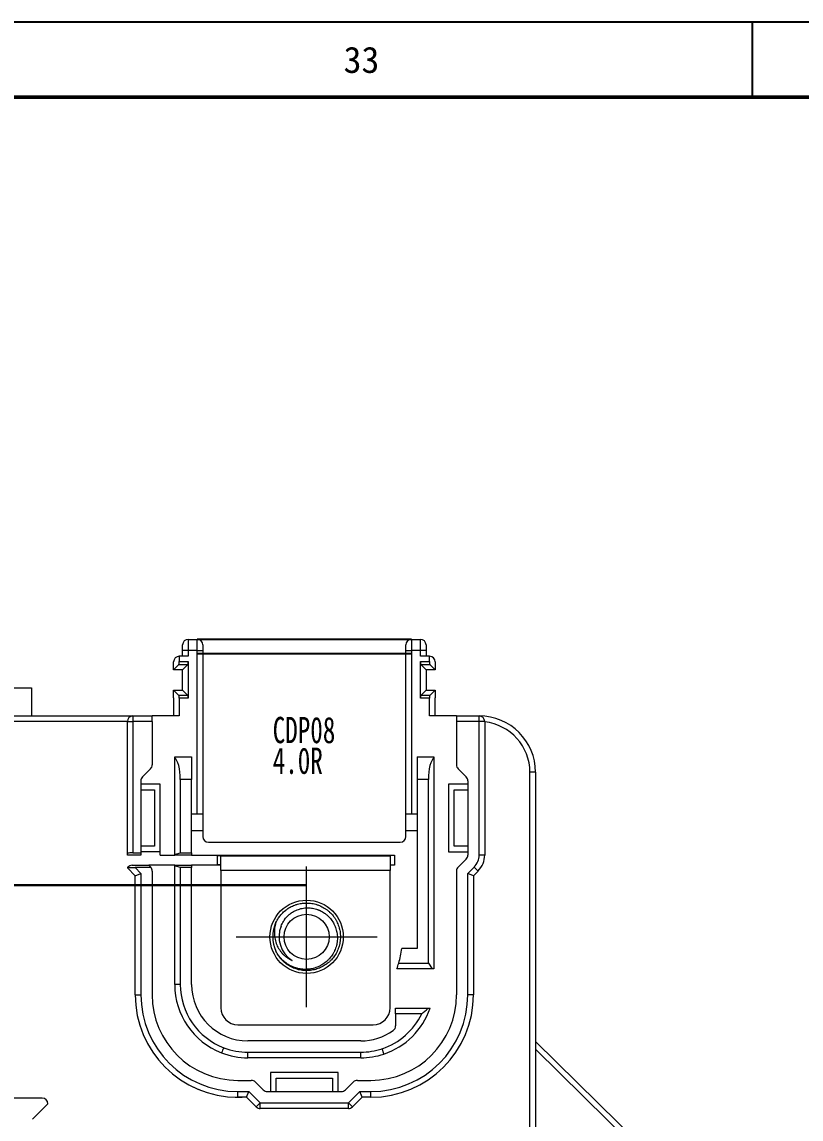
# Model space of a CAD drawing. Header units: millimetres. Extents: x 1543 to 5748, y 1576 to 2417.
# Drawn here: x 4915.4 to 5019, y 2271.2 to 2417.3 of the extents above; entities that cross this region are included whole.
import ezdxf

# ---------------------------------------------------------------- set-up
doc = ezdxf.new("R2010")
doc.units = ezdxf.units.MM
doc.linetypes.add('CENTER', pattern=[50.8, 31.75, -6.35, 6.35, -6.35])
doc.layers.get('0').update_dxf_attribs({"lineweight": 25})
doc.layers.add('1', color=7, linetype='Continuous', true_color=0xffffff)
doc.layers.add('111', color=7, linetype='Continuous', true_color=0xffffff)
for name, color, linetype, lineweight in [('1轮廓实线层', 7, 'Continuous', 50), ('图框层', 7, 'Continuous', 25), ('基本型', 7, 'Continuous', 18)]:
    doc.layers.add(name, color=color, linetype=linetype, lineweight=lineweight)
doc.styles.get("Standard").update_dxf_attribs({"font": ''})
doc.styles.add('标准', font='fangsong.ttf', dxfattribs={"width": 0.7, "height": 3.5})
doc.styles.get('Standard').set_extended_font_data('SimSun')

# ---------------------------------------------------------------- blocks, each defined once
blk = doc.blocks.new('ZwmFrameMain_A0X5^_^分区图框^_^landscape')
at = {"color": 3}
blk.add_line((3444.13, 831), (3444.13, 821), dxfattribs=at)
at = {"lineweight": 50}
blk.add_line((0, 821), (4170, 821), dxfattribs=at)
at = {"layer": '图框层', "color": 1}
blk.add_line((-25, 831), (4180, 831), dxfattribs=at)
at = {"color": 3, "insert": (3389.78, 827.71), "char_height": 3.5, "attachment_point": 1}
blk.add_mtext_dynamic_manual_height_columns('33', width=5.7094, gutter_width=1, heights=[0], dxfattribs=at)

msp = doc.modelspace()

# ---------------------------------------------------------------- linework, layer by layer
at = {"layer": '1', "linetype": 'Continuous', "lineweight": 18}
for p, q in [((4937.51, 2335.09), (4938.71, 2335.09)), ((4967.21, 2335.09), (4968.41, 2335.09)), ((4936.76, 2333.59), (4936.76, 2334.34)), ((4939.46, 2334.34), (4939.46, 2333.59)), ((4966.46, 2333.59), (4966.46, 2334.34)), ((4969.16, 2334.34), (4969.16, 2333.59)), ((4937.51, 2332.84), (4936.31, 2332.84)), ((4936.31, 2332.84), (4936.31, 2332.15)), ((4936.76, 2332.84), (4936.76, 2333.59)), ((4939.46, 2333.59), (4939.46, 2311.87)), ((4966.46, 2311.87), (4966.46, 2333.59)), ((4969.61, 2332.84), (4968.41, 2332.84)), ((4969.16, 2333.59), (4969.16, 2332.84)), ((4969.61, 2332.15), (4969.61, 2332.84)), ((4935.56, 2331.04), (4935.56, 2332.09)), ((4935.56, 2331.04), (4936.23, 2331.71)), ((4936.76, 2331.04), (4935.56, 2331.04)), ((4937.43, 2331.71), (4936.76, 2331.04)), ((4936.76, 2328.34), (4936.76, 2331.04)), ((4937.51, 2332.15), (4937.51, 2327.24)), ((4968.41, 2327.24), (4968.41, 2332.15)), ((4968.5, 2331.71), (4969.16, 2331.04)), ((4970.36, 2331.04), (4969.16, 2331.04)), ((4969.16, 2331.04), (4969.16, 2328.34)), ((4969.7, 2331.71), (4970.36, 2331.04)), ((4970.36, 2332.09), (4970.36, 2331.04)), ((4904.67, 2328.64), (4916.67, 2328.64)), ((4916.67, 2328.64), (4916.67, 2324.89)), ((4935.56, 2328.34), (4936.76, 2328.34)), ((4935.56, 2328.34), (4936.23, 2327.68)), ((4935.56, 2327.29), (4935.56, 2328.34)), ((4936.76, 2328.34), (4937.43, 2327.68)), ((4968.5, 2327.68), (4969.16, 2328.34)), ((4969.16, 2328.34), (4970.36, 2328.34)), ((4969.7, 2327.68), (4970.36, 2328.34)), ((4970.36, 2328.34), (4970.36, 2327.29)), ((4935.56, 2327.29), (4935.56, 2324.89)), ((4936.31, 2327.24), (4936.31, 2324.89)), ((4969.61, 2324.89), (4969.61, 2327.24)), ((4970.36, 2324.89), (4970.36, 2327.29)), ((4720.72, 2324.89), (4930.16, 2324.89)), ((4930.16, 2324.89), (4932.71, 2324.89)), ((4936.31, 2324.89), (4932.71, 2324.89)), ((4932.71, 2324.14), (4932.71, 2324.89)), ((4973.21, 2324.89), (4969.61, 2324.89)), ((4973.21, 2324.89), (4976.21, 2324.89)), ((4973.21, 2324.89), (4973.21, 2324.14)), ((4976.21, 2324.89), (4976.22, 2324.89)), ((4929.41, 2306.59), (4929.41, 2324.14)), ((4932.71, 2324.14), (4932.71, 2318.38)), ((4973.21, 2324.14), (4973.21, 2318.38)), ((4976.96, 2324.14), (4976.96, 2306.38)), ((4935.71, 2319.35), (4935.71, 2319.44)), ((4935.71, 2319.44), (4937.96, 2319.44)), ((4935.71, 2306.44), (4935.71, 2319.35)), ((4937.96, 2319.44), (4937.96, 2316.44)), ((4967.96, 2319.44), (4967.96, 2316.44)), ((4967.96, 2319.44), (4970.21, 2319.44)), ((4970.21, 2319.44), (4970.21, 2319.35)), ((4970.21, 2319.35), (4970.21, 2291.24)), ((4931.43, 2316.78), (4932.49, 2317.84)), ((4974.49, 2316.78), (4973.43, 2317.84)), ((4931.21, 2316.25), (4931.21, 2306.67)), ((4936.46, 2316.44), (4936.46, 2306.67)), ((4937.96, 2311.87), (4937.96, 2316.44)), ((4967.96, 2316.44), (4967.96, 2311.87)), ((4969.46, 2291.99), (4969.46, 2316.44)), ((4974.71, 2316.25), (4974.71, 2306.38)), ((4983.72, 2317.39), (4983.72, 2270.05)), ((4933.76, 2315.81), (4931.21, 2315.81)), ((4931.21, 2315.06), (4933.01, 2315.06)), ((4933.01, 2315.06), (4933.01, 2307.56)), ((4933.76, 2306.37), (4933.76, 2315.81)), ((4972.16, 2315.81), (4972.16, 2306.81)), ((4974.71, 2315.81), (4972.16, 2315.81)), ((4972.91, 2315.06), (4974.71, 2315.06)), ((4972.91, 2307.56), (4972.91, 2315.06)), ((4937.96, 2311.87), (4939.46, 2311.87)), ((4937.96, 2309.62), (4937.96, 2311.87)), ((4939.46, 2311.87), (4939.46, 2309.62)), ((4966.46, 2311.87), (4967.96, 2311.87)), ((4966.46, 2309.62), (4966.46, 2311.87)), ((4967.96, 2311.87), (4967.96, 2309.62)), ((4937.96, 2306.67), (4937.96, 2309.62)), ((4939.46, 2309.62), (4937.96, 2309.62)), ((4939.46, 2309.62), (4939.46, 2308.84)), ((4966.46, 2308.84), (4966.46, 2309.62)), ((4967.96, 2309.62), (4966.46, 2309.62)), ((4967.96, 2309.62), (4967.96, 2293.94)), ((4933.01, 2307.56), (4931.21, 2307.56)), ((4940.21, 2308.09), (4965.71, 2308.09)), ((4974.71, 2307.56), (4972.91, 2307.56)), ((4929.41, 2306.37), (4929.41, 2306.59)), ((4931.21, 2306.37), (4929.41, 2306.37)), ((4930.16, 2306.67), (4931.21, 2306.67)), ((4933.76, 2306.81), (4931.21, 2306.81)), ((4931.21, 2306.67), (4931.21, 2306.37)), ((4933.76, 2306.37), (4935.71, 2306.37)), ((4935.71, 2306.44), (4936.46, 2306.67)), ((4935.71, 2306.37), (4935.71, 2306.44)), ((4937.96, 2306.37), (4935.71, 2306.37)), ((4936.46, 2306.67), (4937.96, 2306.67)), ((4937.96, 2306.67), (4937.96, 2306.37)), ((4937.96, 2306.37), (4964.96, 2306.37)), ((4941.86, 2306.29), (4941.41, 2306.29)), ((4941.86, 2306.29), (4964.36, 2306.29)), ((4941.86, 2304.34), (4941.86, 2306.29)), ((4964.36, 2306.29), (4964.36, 2304.34)), ((4964.96, 2306.37), (4964.96, 2305.02)), ((4972.16, 2306.81), (4974.71, 2306.81)), ((4930.46, 2303.63), (4929.41, 2304.68)), ((4930.04, 2305.02), (4932.26, 2305.02)), ((4932.55, 2304.72), (4930.44, 2304.72)), ((4935.71, 2305.02), (4932.26, 2305.02)), ((4932.26, 2305.02), (4932.49, 2304.78)), ((4935.71, 2305.02), (4937.96, 2305.02)), ((4935.71, 2304.94), (4935.71, 2305.02)), ((4936.46, 2304.72), (4935.71, 2304.94)), ((4935.71, 2289.14), (4935.71, 2304.94)), ((4937.96, 2304.72), (4936.46, 2304.72)), ((4936.46, 2304.72), (4936.46, 2289.14)), ((4941.86, 2305.02), (4937.96, 2305.02)), ((4937.96, 2305.02), (4937.96, 2304.72)), ((4937.96, 2289.14), (4937.96, 2304.72)), ((4941.86, 2305.09), (4941.41, 2305.09)), ((4964.96, 2305.02), (4964.36, 2305.02)), ((4973.43, 2304.78), (4974.49, 2305.84)), ((4930.46, 2303.63), (4931.21, 2303.94)), ((4930.46, 2287.79), (4930.46, 2303.63)), ((4932.71, 2304.25), (4932.71, 2287.79)), ((4941.86, 2304.34), (4941.86, 2286.04)), ((4964.36, 2286.04), (4964.36, 2304.34)), ((4973.21, 2304.25), (4973.21, 2287.79)), ((4975.46, 2303.63), (4974.71, 2303.94)), ((4976.08, 2304.25), (4975.46, 2303.63)), ((4975.46, 2303.63), (4975.46, 2287.79)), ((4967.96, 2293.94), (4965.91, 2293.94)), ((4965.52, 2291.99), (4969.46, 2291.99)), ((4969.46, 2291.99), (4969.96, 2291.24)), ((4969.96, 2291.24), (4965.28, 2291.24)), ((4970.21, 2291.24), (4969.96, 2291.24)), ((4965.11, 2285.24), (4965.11, 2285.99)), ((4965.11, 2285.99), (4969.42, 2285.99)), ((4968.57, 2285.24), (4965.11, 2285.24)), ((4965.11, 2285.24), (4965.11, 2283.64)), ((4944.11, 2283.79), (4962.11, 2283.79)), ((4960.46, 2281.64), (4945.46, 2281.64)), ((4983.72, 2281.58), (5001.72, 2263.87)), ((4945.46, 2280.14), (4960.46, 2280.14)), ((4960.46, 2279.39), (4945.46, 2279.39)), ((4948.46, 2277.44), (4948.46, 2274.89)), ((4957.46, 2277.44), (4948.46, 2277.44)), ((4949.21, 2276.69), (4956.71, 2276.69)), ((4949.21, 2274.89), (4949.21, 2276.69)), ((4956.71, 2276.69), (4956.71, 2274.89)), ((4957.46, 2274.89), (4957.46, 2277.44)), ((4944.11, 2276.39), (4945.9, 2276.39)), ((4946.43, 2276.17), (4947.49, 2275.11)), ((4959.49, 2276.17), (4958.43, 2275.11)), ((4960.02, 2276.39), (4961.81, 2276.39)), ((4918.08, 2274.02), (4909.08, 2274.02)), ((4945.28, 2274.14), (4944.11, 2274.14)), ((4945.28, 2274.14), (4945.59, 2274.89)), ((4946.56, 2272.86), (4945.28, 2274.14)), ((4948.02, 2274.89), (4957.9, 2274.89)), ((4960.64, 2274.14), (4959.36, 2272.86)), ((4960.64, 2274.14), (4960.33, 2274.89)), ((4961.81, 2274.14), (4960.64, 2274.14)), ((4918.83, 2273.27), (4916.8, 2271.24)), ((4918.83, 2273.27), (4918.83, 2273.27)), ((4958.83, 2272.64), (4947.09, 2272.64))]:
    msp.add_line(p, q, dxfattribs=at)
at = {"layer": '1', "linetype": 'Continuous', "lineweight": 13}
for p, q in [((4937.51, 2335.09), (4937.51, 2333.59)), ((4938.71, 2333.59), (4938.71, 2335.09)), ((4967.21, 2335.09), (4967.21, 2333.59)), ((4968.41, 2333.59), (4968.41, 2335.09)), ((4937.51, 2333.59), (4936.76, 2333.59)), ((4938.71, 2333.59), (4937.51, 2333.59)), ((4937.51, 2333.59), (4937.51, 2332.84)), ((4938.71, 2333.59), (4939.46, 2333.59)), ((4938.71, 2311.87), (4938.71, 2333.59)), ((4966.46, 2333.59), (4967.21, 2333.59)), ((4968.41, 2333.59), (4967.21, 2333.59)), ((4967.21, 2333.59), (4967.21, 2311.87)), ((4969.16, 2333.59), (4968.41, 2333.59)), ((4968.41, 2332.84), (4968.41, 2333.59)), ((4937.43, 2331.71), (4936.23, 2331.71)), ((4936.31, 2332.15), (4937.51, 2332.15)), ((4968.41, 2332.15), (4969.61, 2332.15)), ((4969.7, 2331.71), (4968.5, 2331.71)), ((4936.23, 2327.68), (4937.43, 2327.68)), ((4937.51, 2327.24), (4936.31, 2327.24)), ((4969.61, 2327.24), (4968.41, 2327.24)), ((4968.5, 2327.68), (4969.7, 2327.68)), ((4930.16, 2324.89), (4930.16, 2324.14)), ((4976.21, 2324.14), (4976.21, 2324.89)), ((4976.22, 2324.89), (4976.22, 2324.89)), ((4929.41, 2324.14), (4720.72, 2324.14)), ((4929.41, 2324.14), (4930.16, 2324.14)), ((4932.71, 2324.14), (4930.16, 2324.14)), ((4930.16, 2324.14), (4930.16, 2306.67)), ((4976.21, 2324.14), (4973.21, 2324.14)), ((4976.96, 2324.14), (4976.21, 2324.14)), ((4976.21, 2306.38), (4976.21, 2324.14)), ((4937.96, 2316.44), (4936.46, 2316.44)), ((4969.46, 2316.44), (4967.96, 2316.44)), ((4983.72, 2317.39), (4982.97, 2317.39)), ((4982.97, 2270.05), (4982.97, 2317.39)), ((4941.41, 2305.09), (4941.41, 2306.29)), ((4976.96, 2306.38), (4976.21, 2306.38)), ((4930.44, 2304.72), (4931.21, 2303.94)), ((4974.71, 2303.94), (4975.55, 2304.78)), ((4976.08, 2304.25), (4975.55, 2304.78)), ((4931.21, 2303.94), (4931.21, 2287.79)), ((4964.36, 2304.34), (4941.86, 2304.34)), ((4974.71, 2287.79), (4974.71, 2303.94)), ((4936.46, 2289.14), (4935.71, 2289.14)), ((4930.46, 2287.79), (4931.21, 2287.79)), ((4975.46, 2287.79), (4974.71, 2287.79)), ((4945.46, 2279.39), (4945.46, 2280.14)), ((4960.46, 2279.39), (4960.46, 2280.14)), ((4963.55, 2279.9), (4963.31, 2280.61)), ((5001.2, 2263.33), (4983.72, 2280.53)), ((4944.11, 2274.14), (4944.11, 2274.89)), ((4944.11, 2274.89), (4945.59, 2274.89)), ((4945.59, 2274.89), (4947.09, 2273.39)), ((4958.83, 2273.39), (4960.33, 2274.89)), ((4960.33, 2274.89), (4961.81, 2274.89)), ((4961.81, 2274.14), (4961.81, 2274.89)), ((4947.09, 2273.39), (4946.56, 2272.86)), ((4947.09, 2273.39), (4958.83, 2273.39)), ((4947.09, 2272.64), (4947.09, 2273.39)), ((4959.36, 2272.86), (4958.83, 2273.39)), ((4958.83, 2272.64), (4958.83, 2273.39))]:
    msp.add_line(p, q, dxfattribs=at)
at = {"layer": '1', "linetype": 'Continuous', "lineweight": 18}
for radius in [4.88, 3]:
    msp.add_circle((4953.26, 2295.49), radius, dxfattribs=at)
for centre, radius, start, end in [((4937.51, 2334.34), 0.75, 90, 180), ((4938.71, 2334.34), 0.75, 0, 90), ((4967.21, 2334.34), 0.75, 90, 180), ((4968.41, 2334.34), 0.75, 0, 90), ((4936.31, 2332.09), 0.75, 90, 180), ((4969.61, 2332.09), 0.75, 0, 90), ((4930.16, 2324.14), 0.75, 90, 180), ((4976.21, 2324.14), 0.75, 0, 90), ((4976.22, 2317.39), 7.5, 0, 90), ((4931.96, 2318.38), 0.75, 315, 360), ((4973.96, 2318.38), 0.75, 180, 225), ((4931.96, 2316.25), 0.75, 135, 180), ((4973.96, 2316.25), 0.75, 0, 45), ((4940.21, 2308.84), 0.75, 180, 270), ((4965.71, 2308.84), 0.75, 270, 0), ((4973.96, 2306.38), 0.75, 315, 0), ((4973.96, 2306.38), 3, 315, 360), ((4930.04, 2304.27), 0.75, 90, 139.3242), ((4931.96, 2304.25), 0.75, 360, 38.2883), ((4973.96, 2304.25), 0.75, 135, 180), ((4953.26, 2295.49), 4.5, 155.1656, 204.8344), ((4953.26, 2295.49), 3.67, 157.2968, 238.5599), ((4953.26, 2295.49), 12.75, 344.0716, 353.0217), ((4945.46, 2289.14), 9.75, 180, 248.6817), ((4945.46, 2289.14), 9, 180, 249.2197), ((4945.46, 2289.14), 7.5, 180, 270), ((4944.11, 2287.79), 13.65, 180, 270), ((4944.11, 2287.79), 11.4, 180, 270), ((4961.81, 2287.79), 13.65, 270, 360), ((4961.81, 2287.79), 11.4, 270, 0), ((4944.11, 2286.04), 2.25, 180, 270), ((4962.11, 2286.04), 2.25, 270, 0), ((4960.46, 2289.14), 9.75, 288.4651, 341.1509), ((4960.46, 2289.14), 9, 288.4651, 334.3207), ((4960.46, 2289.14), 7.5, 270, 305.2944), ((4964.36, 2283.64), 0.75, 305.2944, 360), ((4945.46, 2289.14), 9.75, 248.6817, 270), ((4945.46, 2289.14), 9, 249.2197, 270), ((4960.46, 2289.14), 9, 270, 288.4651), ((4960.46, 2289.14), 9.75, 270, 288.4651), ((4944.14, 2287.81), 13.68, 243.1407, 247.686), ((4945.9, 2275.64), 0.75, 45, 90), ((4960.02, 2275.64), 0.75, 90, 135), ((4918.08, 2273.27), 0.75, 0, 90), ((4944.14, 2287.81), 13.68, 268.3927, 272.3243), ((4948.02, 2275.64), 0.75, 225, 270), ((4957.9, 2275.64), 0.75, 270, 315), ((4947.09, 2273.39), 0.75, 225, 270), ((4958.83, 2273.39), 0.75, 270, 315)]:
    msp.add_arc(centre, radius, start, end, dxfattribs=at)
at = {"layer": '1', "linetype": 'Continuous', "lineweight": 13}
for centre, radius, start, end in [((4976.22, 2317.39), 6.75, 0, 83.7261), ((4973.96, 2306.38), 2.25, 315, 360), ((4944.11, 2287.79), 12.9, 180, 270), ((4961.81, 2287.79), 12.9, 270, 360)]:
    msp.add_arc(centre, radius, start, end, dxfattribs=at)
at = {"layer": '1', "linetype": 'Continuous', "lineweight": 18}
for centre, major_axis, ratio, start_param, end_param in [((4936.2, 2332.15), (0, 0.45), 0.25, 3.386571, 4.712389), ((4937.4, 2332.15), (0, 0.45), 0.25, 3.386571, 4.712389), ((4968.52, 2332.15), (0, 0.45), 0.25, 1.570796, 2.896614), ((4969.72, 2332.15), (0, 0.45), 0.25, 1.570796, 2.896614), ((4936.2, 2327.24), (0, 0.45), 0.25, 4.712389, 6.038207), ((4937.4, 2327.24), (0, 0.45), 0.25, 4.712389, 6.038207), ((4968.52, 2327.24), (0, 0.45), 0.25, 0.244979, 1.570796), ((4969.72, 2327.24), (0, 0.45), 0.25, 0.244979, 1.570796), ((4935.46, 2316.44), (0, 3), 0.333333, 4.712389, 6.030505), ((4970.46, 2316.44), (0, 3), 0.333333, 0.25268, 1.570796), ((4930.16, 2306.59), (0.75, 0), 0.1, 1.570796, 3.141593), ((4930.36, 2304.79), (-1.06, 0.01), 0.070357, 0.574128, 1.641741), ((4931.96, 2304.25), (0.565, 0.493), 1, 6.233716, 6.350858), ((4953.26, 2295.49), (-12.17, 3.8), 1, 3.104144, 3.1659), ((4960.46, 2303.06), (0, 20.88), 0.745356, 3.689823, 3.755282)]:
    msp.add_ellipse(centre, major_axis=major_axis, ratio=ratio, start_param=start_param, end_param=end_param, dxfattribs=at)
for points, knots in [([(4929.47, 2304.76), (4929.46, 2304.75), (4929.46, 2304.75), (4929.45, 2304.74), (4929.45, 2304.73), (4929.44, 2304.72), (4929.43, 2304.71), (4929.42, 2304.7), (4929.42, 2304.7), (4929.42, 2304.69), (4929.42, 2304.69), (4929.41, 2304.68), (4929.41, 2304.68), (4929.41, 2304.68)], [0, 0, 0, 0, 0.125, 0.125, 0.25, 0.25, 0.5, 0.5, 0.625, 0.625, 0.75, 0.75, 1, 1, 1, 1]), ([(4949.17, 2297.38), (4949.22, 2297.49), (4949.28, 2297.59), (4949.36, 2297.75), (4949.39, 2297.8), (4949.46, 2297.9), (4949.49, 2297.95), (4949.65, 2298.2), (4949.8, 2298.38), (4950.12, 2298.73), (4950.29, 2298.89), (4950.57, 2299.11), (4950.67, 2299.18), (4950.86, 2299.31), (4950.96, 2299.37), (4951.27, 2299.54), (4951.48, 2299.64), (4951.76, 2299.74), (4951.82, 2299.76), (4951.93, 2299.79), (4951.99, 2299.81), (4952.16, 2299.86), (4952.27, 2299.89), (4952.62, 2299.95), (4952.85, 2299.98), (4953.15, 2299.99), (4953.21, 2299.99), (4953.32, 2299.99), (4953.38, 2299.99), (4953.56, 2299.98), (4953.68, 2299.98), (4954.03, 2299.93), (4954.26, 2299.89), (4954.54, 2299.81), (4954.6, 2299.79), (4954.71, 2299.75), (4954.77, 2299.73), (4954.93, 2299.67), (4955.04, 2299.63), (4955.36, 2299.48), (4955.57, 2299.36), (4955.86, 2299.17), (4955.96, 2299.1), (4956.1, 2298.99), (4956.14, 2298.95), (4956.23, 2298.87), (4956.28, 2298.83), (4956.49, 2298.63), (4956.65, 2298.46), (4956.87, 2298.18), (4956.94, 2298.09), (4957.04, 2297.94), (4957.07, 2297.89), (4957.13, 2297.79), (4957.16, 2297.74), (4957.3, 2297.48), (4957.4, 2297.26), (4957.52, 2296.93), (4957.56, 2296.82), (4957.61, 2296.65), (4957.62, 2296.59), (4957.65, 2296.48), (4957.66, 2296.42), (4957.72, 2296.13), (4957.75, 2295.9), (4957.76, 2295.43), (4957.75, 2295.19), (4957.72, 2294.9), (4957.71, 2294.84), (4957.69, 2294.72), (4957.68, 2294.66), (4957.65, 2294.49), (4957.62, 2294.38), (4957.52, 2294.04), (4957.44, 2293.82), (4957.32, 2293.55), (4957.29, 2293.5), (4957.24, 2293.39), (4957.15, 2293.23), (4957.06, 2293.08), (4956.86, 2292.79), (4956.72, 2292.61), (4956.52, 2292.39), (4956.48, 2292.35), (4956.39, 2292.26), (4956.35, 2292.22), (4956.22, 2292.1), (4956.13, 2292.03), (4955.85, 2291.81), (4955.65, 2291.68), (4955.35, 2291.51), (4955.24, 2291.45), (4955.02, 2291.35), (4954.92, 2291.31), (4954.58, 2291.19), (4954.36, 2291.12), (4954.01, 2291.06), (4953.9, 2291.04), (4953.72, 2291.02), (4953.66, 2291.01), (4953.54, 2291), (4953.48, 2291), (4953.19, 2290.99), (4952.95, 2291), (4952.6, 2291.04), (4952.49, 2291.06), (4952.31, 2291.09), (4952.26, 2291.11), (4952.14, 2291.13), (4952.08, 2291.15), (4951.8, 2291.23), (4951.58, 2291.31), (4951.26, 2291.46), (4951.15, 2291.51), (4951, 2291.6), (4950.95, 2291.63), (4950.85, 2291.69), (4950.8, 2291.72), (4950.55, 2291.89), (4950.37, 2292.04), (4950.02, 2292.36), (4949.86, 2292.53), (4949.68, 2292.76), (4949.65, 2292.81), (4949.58, 2292.9), (4949.55, 2292.94), (4949.52, 2292.98)], [0, 0, 0, 0, 0.014941, 0.014941, 0.022412, 0.022412, 0.029883, 0.029883, 0.059766, 0.059766, 0.089649, 0.089649, 0.10459, 0.10459, 0.119531, 0.119531, 0.149414, 0.149414, 0.156885, 0.156885, 0.164356, 0.164356, 0.179297, 0.179297, 0.20918, 0.20918, 0.216651, 0.216651, 0.224121, 0.224121, 0.239063, 0.239063, 0.268946, 0.268946, 0.276416, 0.276416, 0.283887, 0.283887, 0.298829, 0.298829, 0.328711, 0.328711, 0.343653, 0.343653, 0.351124, 0.351124, 0.358594, 0.358594, 0.388477, 0.388477, 0.403419, 0.403419, 0.410889, 0.410889, 0.41836, 0.41836, 0.448243, 0.448243, 0.463184, 0.463184, 0.470655, 0.470655, 0.478126, 0.478126, 0.508009, 0.508009, 0.537891, 0.537891, 0.545362, 0.545362, 0.552833, 0.552833, 0.567774, 0.567774, 0.597657, 0.597657, 0.605128, 0.605128, 0.612599, 0.62754, 0.62754, 0.657423, 0.657423, 0.664894, 0.664894, 0.672364, 0.672364, 0.687306, 0.687306, 0.717189, 0.717189, 0.73213, 0.73213, 0.747071, 0.747071, 0.776954, 0.776954, 0.791896, 0.791896, 0.799366, 0.799366, 0.806837, 0.806837, 0.83672, 0.83672, 0.851661, 0.851661, 0.859132, 0.859132, 0.866603, 0.866603, 0.896486, 0.896486, 0.911427, 0.911427, 0.918898, 0.918898, 0.926369, 0.926369, 0.956251, 0.956251, 0.986134, 0.986134, 0.993605, 0.993605, 1, 1, 1, 1]), ([(4949.87, 2296.91), (4949.91, 2297.02), (4950, 2297.23), (4950.11, 2297.44), (4950.2, 2297.59), (4950.25, 2297.66), (4950.3, 2297.73), (4950.33, 2297.78), (4950.35, 2297.81), (4950.43, 2297.92), (4950.51, 2298.01), (4950.74, 2298.27), (4950.91, 2298.43), (4951.12, 2298.59), (4951.14, 2298.61), (4951.19, 2298.64), (4951.21, 2298.66), (4951.28, 2298.71), (4951.33, 2298.74), (4951.48, 2298.83), (4951.68, 2298.94), (4952, 2299.09), (4952.22, 2299.16), (4952.45, 2299.23), (4952.56, 2299.26), (4952.79, 2299.3), (4952.9, 2299.32), (4953.13, 2299.34), (4953.25, 2299.35), (4953.42, 2299.35), (4953.48, 2299.35), (4953.6, 2299.35), (4953.66, 2299.34), (4953.95, 2299.32), (4954.18, 2299.28), (4954.51, 2299.19), (4954.62, 2299.16), (4954.76, 2299.11), (4954.79, 2299.1), (4954.84, 2299.08), (4954.87, 2299.06), (4954.95, 2299.03), (4955, 2299.01), (4955.27, 2298.88), (4955.47, 2298.77), (4955.75, 2298.57), (4955.84, 2298.5), (4955.98, 2298.38), (4956.02, 2298.34), (4956.11, 2298.27), (4956.15, 2298.23), (4956.35, 2298.02), (4956.5, 2297.84), (4956.7, 2297.55), (4956.76, 2297.46), (4956.88, 2297.25), (4956.93, 2297.15), (4957.08, 2296.83), (4957.15, 2296.61), (4957.23, 2296.33), (4957.24, 2296.28), (4957.27, 2296.16), (4957.28, 2296.11), (4957.31, 2295.93), (4957.33, 2295.82), (4957.36, 2295.47), (4957.36, 2295.24), (4957.33, 2294.95), (4957.33, 2294.89), (4957.31, 2294.78), (4957.3, 2294.72), (4957.28, 2294.55), (4957.25, 2294.43), (4957.16, 2294.1), (4957.09, 2293.88), (4956.97, 2293.61), (4956.94, 2293.56), (4956.89, 2293.45), (4956.87, 2293.4), (4956.78, 2293.25), (4956.72, 2293.15), (4956.53, 2292.86), (4956.39, 2292.68), (4956.19, 2292.47), (4956.15, 2292.42), (4956.06, 2292.34), (4956.02, 2292.3), (4955.89, 2292.18), (4955.8, 2292.11), (4955.52, 2291.9), (4955.33, 2291.77), (4955.07, 2291.64), (4955.02, 2291.61), (4954.92, 2291.56), (4954.86, 2291.54), (4954.7, 2291.47), (4954.59, 2291.43), (4954.26, 2291.31), (4954.04, 2291.26), (4953.75, 2291.21), (4953.7, 2291.2), (4953.58, 2291.19), (4953.52, 2291.18), (4953.35, 2291.17), (4953.23, 2291.16), (4952.88, 2291.16), (4952.65, 2291.18), (4952.31, 2291.23), (4952.19, 2291.26), (4952.02, 2291.3), (4951.97, 2291.31), (4951.86, 2291.35), (4951.8, 2291.36), (4951.52, 2291.45), (4951.31, 2291.54), (4951, 2291.7), (4950.9, 2291.76), (4950.75, 2291.85), (4950.7, 2291.88), (4950.61, 2291.95), (4950.56, 2291.98), (4950.32, 2292.16), (4950.15, 2292.31), (4949.9, 2292.55), (4949.83, 2292.64), (4949.71, 2292.77), (4949.68, 2292.82), (4949.61, 2292.91), (4949.57, 2292.96), (4949.4, 2293.19), (4949.28, 2293.39), (4949.17, 2293.6)], [0, 0, 0, 0, 0.015625, 0.03125, 0.03125, 0.039063, 0.042969, 0.042969, 0.046875, 0.046875, 0.0625, 0.0625, 0.09375, 0.09375, 0.097656, 0.097656, 0.101563, 0.101563, 0.109375, 0.109375, 0.125, 0.140625, 0.15625, 0.15625, 0.171875, 0.171875, 0.1875, 0.1875, 0.203125, 0.203125, 0.210938, 0.210938, 0.21875, 0.21875, 0.25, 0.25, 0.265625, 0.265625, 0.269531, 0.269531, 0.273437, 0.273437, 0.28125, 0.28125, 0.3125, 0.3125, 0.328125, 0.328125, 0.335937, 0.335937, 0.34375, 0.34375, 0.375, 0.375, 0.390625, 0.390625, 0.40625, 0.40625, 0.4375, 0.4375, 0.445312, 0.445312, 0.453125, 0.453125, 0.46875, 0.46875, 0.5, 0.5, 0.507812, 0.507812, 0.515625, 0.515625, 0.53125, 0.53125, 0.5625, 0.5625, 0.570312, 0.570312, 0.578125, 0.578125, 0.59375, 0.59375, 0.625, 0.625, 0.632812, 0.632812, 0.640625, 0.640625, 0.65625, 0.65625, 0.6875, 0.6875, 0.695312, 0.695312, 0.703125, 0.703125, 0.71875, 0.71875, 0.75, 0.75, 0.757812, 0.757812, 0.765625, 0.765625, 0.78125, 0.78125, 0.8125, 0.8125, 0.828125, 0.828125, 0.835937, 0.835937, 0.84375, 0.84375, 0.875, 0.875, 0.890625, 0.890625, 0.898437, 0.898437, 0.90625, 0.90625, 0.9375, 0.9375, 0.953125, 0.953125, 0.960937, 0.960937, 0.96875, 0.96875, 1, 1, 1, 1]), ([(4949.17, 2297.38), (4949.1, 2297.14), (4949.04, 2296.9), (4948.99, 2296.53), (4948.98, 2296.4), (4948.97, 2296.22), (4948.97, 2296.12), (4948.97, 2296.03), (4948.97, 2295.97), (4948.97, 2295.93), (4948.98, 2295.78), (4948.99, 2295.65), (4949.02, 2295.4), (4949.04, 2295.28), (4949.09, 2295.04), (4949.12, 2294.92), (4949.18, 2294.74), (4949.2, 2294.68), (4949.24, 2294.56), (4949.26, 2294.5), (4949.38, 2294.21), (4949.5, 2293.99), (4949.71, 2293.68), (4949.78, 2293.58), (4949.9, 2293.43), (4949.94, 2293.39), (4950, 2293.31), (4950.02, 2293.29), (4950.06, 2293.25), (4950.17, 2293.13), (4950.29, 2293.03), (4950.48, 2292.87), (4950.58, 2292.79), (4950.78, 2292.65), (4950.89, 2292.58), (4951.06, 2292.49), (4951.11, 2292.46), (4951.23, 2292.41), (4951.28, 2292.38), (4951.34, 2292.36)], [0, 0, 0, 0, 0.125, 0.125, 0.1875, 0.1875, 0.21875, 0.234375, 0.234375, 0.25, 0.25, 0.3125, 0.3125, 0.375, 0.375, 0.4375, 0.4375, 0.46875, 0.46875, 0.5, 0.5, 0.625, 0.625, 0.6875, 0.6875, 0.71875, 0.71875, 0.734375, 0.734375, 0.75, 0.8125, 0.8125, 0.875, 0.875, 0.9375, 0.9375, 0.96875, 0.96875, 1, 1, 1, 1]), ([(4949.06, 2297.11), (4949.07, 2297.15), (4949.09, 2297.19), (4949.13, 2297.28), (4949.15, 2297.34), (4949.28, 2297.6), (4949.39, 2297.81), (4949.56, 2298.06), (4949.6, 2298.11), (4949.64, 2298.17)], [0, 0, 0, 0, 0.101636, 0.101636, 0.247664, 0.247664, 0.831775, 0.831775, 1, 1, 1, 1])]:
    msp.add_open_spline(points, degree=3, knots=knots, dxfattribs=at)
msp.add_open_spline([(4969.42, 2285.99), (4969.51, 2285.99), (4969.6, 2285.99), (4969.69, 2285.99)], degree=3, dxfattribs=at)
at = {"layer": '1', "linetype": 'Continuous', "lineweight": 13}
msp.add_open_spline([(4942.27, 2280.73), (4942.15, 2280.51), (4942.03, 2280.28), (4941.92, 2280.06)], degree=3, dxfattribs=at)
at = {"layer": '111', "linetype": 'CENTER', "lineweight": 13}
for p, q in [((4953.26, 2286.12), (4953.26, 2304.87)), ((4943.88, 2295.49), (4962.63, 2295.49))]:
    msp.add_line(p, q, dxfattribs=at)
at = {"layer": '1轮廓实线层', "lineweight": -2}
for p, q in [((4967.21, 2335.09), (4938.71, 2335.09)), ((4967.21, 2333.17), (4938.71, 2333.17))]:
    msp.add_line(p, q, dxfattribs=at)
at = {"layer": '基本型', "lineweight": 30}
msp.add_line((4953.19, 2302.36), (4784.79, 2302.36), dxfattribs=at)

# ---------------------------------------------------------------- block references
at = {"layer": '图框层', "lineweight": -3}
msp.add_blockref('ZwmFrameMain_A0X5^_^分区图框^_^landscape', (1568.4, 1586.27), dxfattribs=at)

# ---------------------------------------------------------------- texts
at = {"insert": (4948.75, 2320.95), "char_height": 3.5, "width": 4.42, "attachment_point": 4, "style": '标准'}
msp.add_mtext('\\pxsm0.7,ql;CDP08\\P4.0R', dxfattribs=at)

doc.saveas('drawing.dxf')
